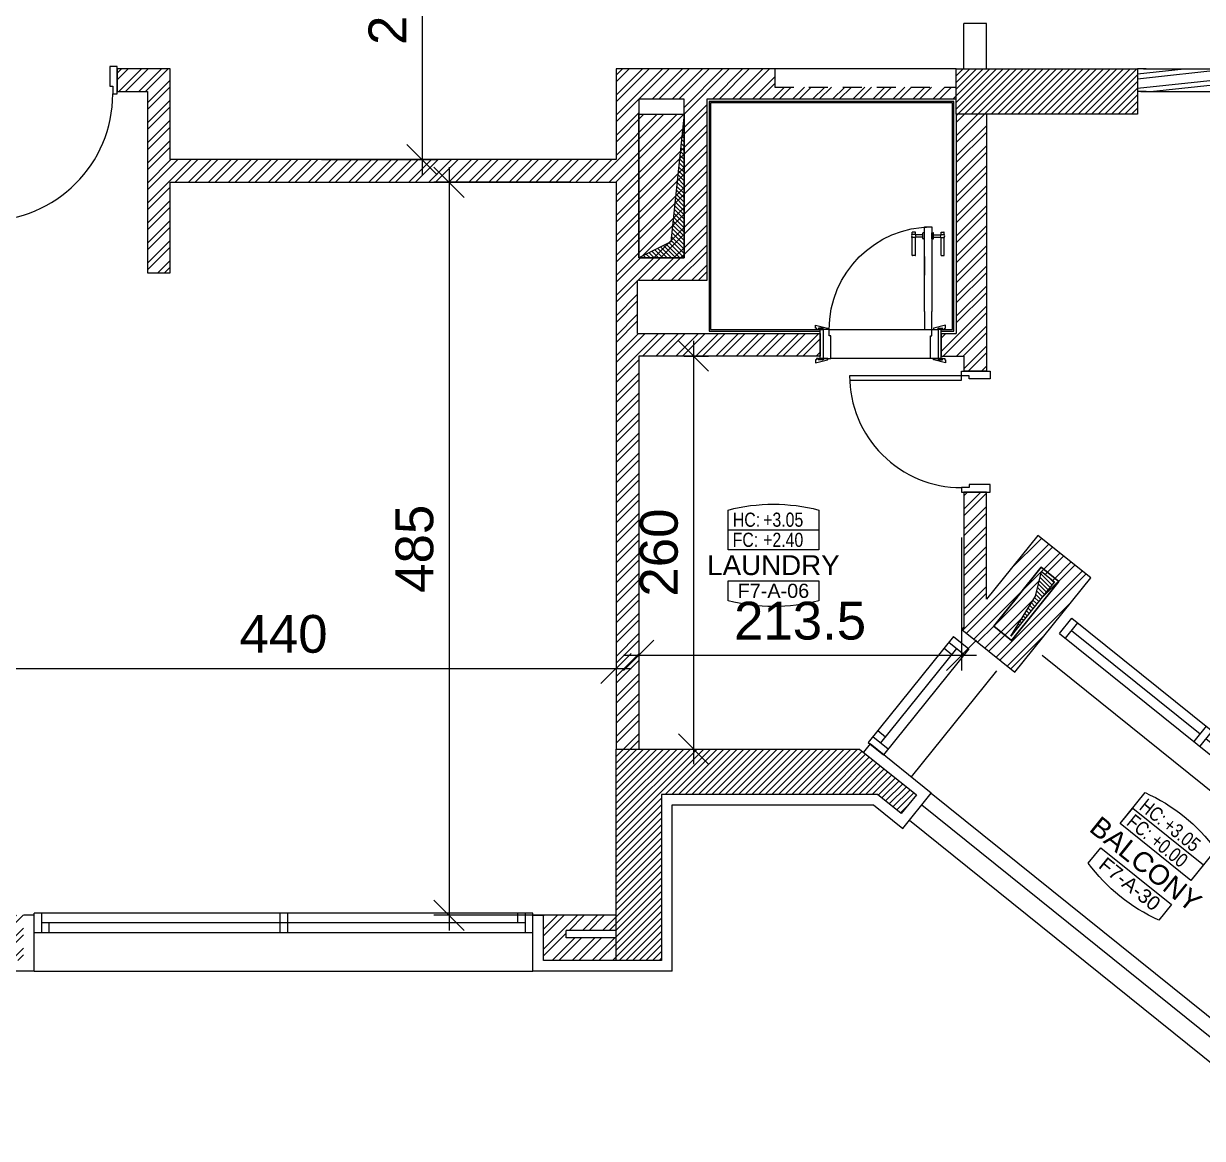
# Model space of a CAD drawing. Header units: metres. Extents: x 0 to 44.4, y -5.9 to 58.5.
# Drawn here: x 8.01 to 15.81, y 40.82 to 48.2 of the extents above; entities that cross this region are included whole.
import ezdxf
from ezdxf.enums import TextEntityAlignment as Align

# ---------------------------------------------------------------- set-up
doc = ezdxf.new("R2010")
doc.units = ezdxf.units.M
doc.header["$MEASUREMENT"] = 0
doc.header["$PDMODE"] = 3
doc.header["$PDSIZE"] = 0.3
doc.linetypes.add('HIDDEN2', pattern=[0.1875, 0.125, -0.0625])
doc.layers.get('0').update_dxf_attribs({"linetype": 'CONTINUOUS'})
doc.layers.get('DEFPOINTS').update_dxf_attribs({"linetype": 'CONTINUOUS'})
for name, color, linetype in [('A-ALU', 9, 'CONTINUOUS'), ('A-ANNO-IDTAG', 7, 'CONTINUOUS'), ('A-BALUST', 1, 'CONTINUOUS'), ('a-dim', 3, 'CONTINUOUS'), ('A-DOORS', 1, 'CONTINUOUS'), ('A-HATCH-CONC', 8, 'CONTINUOUS'), ('A-HATCH-WALL', 8, 'CONTINUOUS'), ('A-PORTE', 1, 'CONTINUOUS'), ('A-PROJECTION', 8, 'CONTINUOUS'), ('A-RADIATEUR HIDDEN', 4, 'HIDDEN2'), ('A-REVETEMENT', 1, 'CONTINUOUS'), ('A-SECT-TILE', 12, 'CONTINUOUS'), ('a-shaft', 251, 'CONTINUOUS'), ('A-WALL', 4, 'CONTINUOUS'), ('S-7TH$0$A-SHAFT 7-8', 8, 'CONTINUOUS'), ('S-7TH$0$A-SHAFT 9-10TH', 9, 'CONTINUOUS'), ('S-7TH$0$A-STR 7-8TH', 2, 'CONTINUOUS')]:
    doc.layers.add(name, color=color, linetype=linetype)
doc.styles.add('A100-STEXT', font='ARIAL.TTF', dxfattribs={"height": 0.25})
doc.styles.add('BLOCK', font='ARIAL.TTF', dxfattribs={"width": 0.8, "height": 0.25})
doc.dimstyles.new('dim-law', dxfattribs={"dimtxt": 0.25, "dimasz": 0.2, "dimexe": 0.1, "dimexo": 0.3, "dimgap": 0.1, "dimtad": 1, "dimlfac": 100, "dimdsep": 46, "dimtxsty": 'A100-STEXT', "dimblk1": 'OBLIQUE', "dimblk2": 'OBLIQUE', "dimsah": 1, "dimcen": -0.05, "dimdle": 0.1, "dimclrd": 15, "dimclre": 15, "dimclrt": 256, "dimadec": 0, "dimazin": 0, "dimtfac": 0.28, "dimtix": 1, "dimtmove": 2, "dimatfit": 3, "dimldrblk": 'OBLIQUE', "dimfxl": 0, "dimtolj": 1, "dimarcsym": 0})
pattern_1 = [(315, (-338376.546732, -23743.371716), (0.0141421356237, 0.0141421356237), [])]

# ---------------------------------------------------------------- blocks, each defined once
blk = doc.blocks.new('IDTAG')
at = {"color": 7}
blk.add_line((-0.008, -0.0055), (0.008, -0.0055), dxfattribs=at)
for points in [[(-0.008, 0), (-0.008, 0.007, -0.128676), (0.008, 0.007), (0.008, 0)], [(0.008, -0.0055), (0.008, -0.009, -0.128676), (-0.008, -0.009), (-0.008, -0.0055)]]:
    blk.add_lwpolyline(points, format="xyb", dxfattribs=at)
blk.add_lwpolyline([(-0.008, 0.0035), (0.008, 0.0035), (0.008, 0), (-0.008, 0)], close=True, dxfattribs=at)
at = {"color": 7, "style": 'BLOCK', "width": 0.8}
for s, p in [('HC:', (-0.00716, 0.00404)), ('FC:', (-0.00719, 0.0005))]:
    blk.add_text(s, height=0.0025, dxfattribs=at).set_placement(p)
for p in [(-0.00181, 0.00405), (-0.00181, 0.00049)]:
    blk.add_attdef('+0.000', p, '', height=0.0025, dxfattribs=at)
at = {"color": 7, "style": 'BLOCK'}
for tag, height, p in [('NAME', 0.0035, (0, -0.00275)), ('ROOM', 0.0025, (0, -0.00725))]:
    blk.add_attdef(tag, text='', height=height, dxfattribs=at).set_placement(p, align=Align.MIDDLE)
blk = doc.blocks.new('A$C3405169C')
at = {"layer": 'A-ALU'}
for p, q in [((14.8628, 44.1644), (14.9443, 44.2657)), ((14.9018, 44.1331), (14.9833, 44.2344)), ((15.8327, 43.5513), (15.7512, 43.45)), ((15.8716, 43.52), (15.7902, 43.4187)), ((16.6785, 42.7042), (16.76, 42.8055)), ((16.7175, 42.6729), (16.799, 42.7742)), ((17.4422, 42.0901), (17.5237, 42.1914)), ((17.4812, 42.0587), (17.5626, 42.1601))]:
    blk.add_line(p, q, dxfattribs=at)
for points in [[(14.9443, 44.2657), (17.5626, 42.1601)], [(14.8628, 44.1644), (17.4812, 42.0587)], [(14.9425, 44.1837), (15.7919, 43.5006)], [(15.8309, 43.4693), (16.7193, 42.7549)], [(16.7582, 42.7236), (17.4829, 42.1407)]]:
    blk.add_lwpolyline(points, dxfattribs=at)
blk = doc.blocks.new('A$C087916A9')
at = {"layer": 'A-ALU'}
for p, q in [((14.1608, 44.1451), (13.5968, 43.4438)), ((14.1608, 44.1451), (14.2621, 44.0637)), ((14.0981, 44.0672), (14.1488, 44.0265)), ((14.1294, 44.1062), (14.2307, 44.0247)), ((14.1801, 44.0654), (13.6787, 43.442)), ((14.2621, 44.0637), (13.6981, 43.3623)), ((13.6594, 43.5217), (13.7101, 43.481)), ((13.5968, 43.4438), (13.6981, 43.3623)), ((13.6281, 43.4828), (13.7294, 43.4013)), ((11.3784, 42.315), (8.0784, 42.315)), ((8.0784, 42.185), (8.0784, 42.315)), ((8.1284, 42.185), (8.1284, 42.315)), ((9.7034, 42.315), (9.7034, 42.185)), ((9.7534, 42.315), (9.7534, 42.185)), ((11.2784, 42.25), (11.2784, 42.315)), ((11.3284, 42.185), (11.3284, 42.315)), ((11.3784, 42.185), (11.3784, 42.315)), ((11.3284, 42.25), (8.1284, 42.25)), ((8.1784, 42.185), (8.1784, 42.25)), ((11.3784, 42.185), (8.0784, 42.185))]:
    blk.add_line(p, q, dxfattribs=at)
blk.add_blockref('A$C3405169C', (0, 0), dxfattribs=at)
blk = doc.blocks.new('P90E18D')
at = {"layer": 'A-PORTE'}
for p, q in [((0, 0), (0.05, 0)), ((0, -0.18), (0, 0)), ((0.05, 0), (0.05, -0.13)), ((0.9, 0), (0.85, 0)), ((0.85, 0), (0.85, -0.13)), ((0.9, -0.18), (0.9, 0)), ((0.05, -0.13), (0.03, -0.13)), ((0.03, -0.13), (0.03, -0.18)), ((0.85, -0.13), (0.87, -0.13)), ((0.87, -0.13), (0.87, -0.18)), ((0.03, -0.18), (0, -0.18)), ((0.06, -0.18), (0.02, -0.18)), ((0.03, -0.18), (0.03, -1.02)), ((0.06, -1.02), (0.06, -0.18)), ((0.87, -0.18), (0.9, -0.18))]:
    blk.add_line(p, q, dxfattribs=at)
blk.add_arc((0.03, -0.18), 0.84, 270, 360, dxfattribs=at)
blk = doc.blocks.new('P80E19D')
at = {"layer": 'A-PORTE'}
for p, q in [((0, -0.19), (0, 0)), ((0, 0), (0.05, 0)), ((0.05, 0), (0.05, -0.14)), ((0.75, 0), (0.75, -0.14)), ((0.8, 0), (0.75, 0)), ((0.8, -0.19), (0.8, 0)), ((0.05, -0.14), (0.03, -0.14)), ((0.03, -0.14), (0.03, -0.19)), ((0.75, -0.14), (0.77, -0.14)), ((0.77, -0.14), (0.77, -0.19)), ((0.03, -0.19), (0, -0.19)), ((0.06, -0.19), (0.02, -0.19)), ((0.03, -0.19), (0.03, -0.93)), ((0.06, -0.93), (0.06, -0.19)), ((0.77, -0.19), (0.8, -0.19))]:
    blk.add_line(p, q, dxfattribs=at)
blk.add_arc((0.03, -0.19), 0.74, 270, 0, dxfattribs=at)
blk = doc.blocks.new('A$C45807027')
at = {"layer": 'A-DOORS'}
for p, q in [((0, 0.009), (-0.009, -0.019)), ((-0.009, 0.009), (0, -0.019)), ((0.19, 0.009), (0.199, -0.019)), ((0.199, 0.009), (0.19, -0.019)), ((0.68, 0.0005), (0.68, 0.0195)), ((0.6805, 0.02), (0.8, 0.02)), ((0.8, -0.003), (0.8, 0.023)), ((0.8, 0.023), (0.805, 0.023)), ((0.815, 0.023), (0.82, 0.023)), ((0.82, -0.003), (0.82, 0.023)), ((0.82, 0.02), (0.8345, 0.02)), ((0.835, 0.0005), (0.835, 0.0195)), ((0.19, -0.11), (0.19, -0.06)), ((0.19, -0.06), (0.31, -0.06)), ((0.75, -0.06), (0.31, -0.06)), ((0.673, -0.06), (0.55, -0.06)), ((0.6805, 0), (0.8, 0)), ((0.87, -0.06), (0.75, -0.06)), ((0.79, -0.06), (0.79, -0.052)), ((0.79, -0.06), (0.83, -0.06)), ((0.792, -0.05), (0.828, -0.05)), ((0.8, -0.003), (0.8025, -0.003)), ((0.8025, -0.05), (0.8025, -0.003)), ((0.8175, -0.05), (0.8175, -0.003)), ((0.8175, -0.003), (0.82, -0.003)), ((0.82, 0), (0.8345, 0)), ((0.83, -0.06), (0.83, -0.052)), ((0.87, -0.11), (0.87, -0.06)), ((0.31, -0.11), (0.19, -0.11)), ((0.31, -0.11), (0.75, -0.11)), ((0.673, -0.11), (0.55, -0.11)), ((0.75, -0.11), (0.87, -0.11)), ((0.79, -0.11), (0.79, -0.118)), ((0.79, -0.11), (0.83, -0.11)), ((0.792, -0.12), (0.828, -0.12)), ((0.8025, -0.12), (0.8025, -0.167)), ((0.8175, -0.12), (0.8175, -0.167)), ((0.83, -0.11), (0.83, -0.118)), ((0.68, -0.1705), (0.68, -0.1895)), ((0.6805, -0.17), (0.8, -0.17)), ((0.6805, -0.19), (0.8, -0.19)), ((0.8, -0.167), (0.8, -0.193)), ((0.8, -0.167), (0.8025, -0.167)), ((0.8, -0.193), (0.805, -0.193)), ((0.815, -0.193), (0.82, -0.193)), ((0.8175, -0.167), (0.82, -0.167)), ((0.82, -0.167), (0.82, -0.193)), ((0.82, -0.17), (0.8345, -0.17)), ((0.82, -0.19), (0.8345, -0.19)), ((0.835, -0.1705), (0.835, -0.1895)), ((0, -0.809), (-0.009, -0.781)), ((-0.009, -0.809), (0, -0.781)), ((0.19, -0.809), (0.199, -0.781)), ((0.199, -0.809), (0.19, -0.781))]:
    blk.add_line(p, q, dxfattribs=at)
at = {"layer": 'A-DOORS', "color": 8}
for p, q in [((0, -0.07), (0, -0.73)), ((0.19, -0.74), (0.19, -0.06))]:
    blk.add_line(p, q, dxfattribs=at)
at = {"layer": 'A-DOORS'}
for points in [[(0, 0.01), (0, 0.025), (-0.01, 0.025), (-0.01, 0.03), (-0.03, 0.03), (-0.0104, -0.0482, 0.381769), (-0.0084, -0.05), (0, -0.05), (0, -0.02), (-0.01, -0.02), (-0.01, 0.01), (0, 0.01)], [(0.19, 0.01), (0.19, 0.025), (0.2, 0.025), (0.2, 0.03), (0.22, 0.03), (0.2004, -0.0482, -0.381769), (0.1984, -0.05), (0.19, -0.05), (0.19, -0.02), (0.2, -0.02), (0.2, 0.01), (0.19, 0.01)], [(0, -0.81), (0, -0.825), (-0.01, -0.825), (-0.01, -0.83), (-0.03, -0.83), (-0.0104, -0.7518, -0.381769), (-0.0084, -0.75), (0, -0.75), (0, -0.78), (-0.01, -0.78), (-0.01, -0.81), (0, -0.81)], [(0.19, -0.81), (0.19, -0.825), (0.2, -0.825), (0.2, -0.83), (0.22, -0.83), (0.2004, -0.7518, 0.381769), (0.1984, -0.75), (0.19, -0.75), (0.19, -0.78), (0.2, -0.78), (0.2, -0.81), (0.19, -0.81)]]:
    blk.add_lwpolyline(points, format="xyb", dxfattribs=at)
for points in [[(0, 0.009), (0, -0.019), (-0.009, -0.019), (-0.009, 0.009)], [(0.19, 0.009), (0.19, -0.019), (0.199, -0.019), (0.199, 0.009)], [(0, -0.809), (0, -0.781), (-0.009, -0.781), (-0.009, -0.809)], [(0.19, -0.809), (0.19, -0.781), (0.199, -0.781), (0.199, -0.809)]]:
    blk.add_lwpolyline(points, close=True, dxfattribs=at)
for points in [[(0, 0), (0.19, 0), (0.19, -0.02), (0, -0.02), (0, 0)], [(0.19, -0.02), (0, -0.02), (0, -0.07), (0.15, -0.07)], [(0.15, -0.07), (0.15, -0.06), (0.19, -0.06), (0.19, -0.02)], [(0.19, -0.78), (0, -0.78), (0, -0.73), (0.15, -0.73)], [(0.15, -0.73), (0.15, -0.74), (0.19, -0.74), (0.19, -0.78)], [(0, -0.8), (0.19, -0.8), (0.19, -0.78), (0, -0.78), (0, -0.8)]]:
    blk.add_lwpolyline(points, dxfattribs=at)
blk.add_arc((0.1897, -0.0597), 0.6803, 270.02544, 359.97456, dxfattribs=at)
at = {"layer": 'A-DOORS', "extrusion": (0, 0, -1)}
for centre, major_axis, start_param, end_param in [((0.6805, 0.0195), (-0.000354, 0.000354), 5.497787, 7.068583), ((0.6805, 0.0005), (0.000354, 0.000354), 2.356194, 3.926991), ((0.81, 0.0306), (-0.00642, 0.00642), 3.344077, 4.509904), ((0.8345, 0.0195), (0.000354, 0.000354), -0.785398, 0.785398), ((0.8345, 0.0005), (-0.000354, 0.000354), 2.356194, 3.926991), ((0.792, -0.052), (-0.00141, 0.00141), 5.497787, 7.068583), ((0.81, -0.021), (-0.0138, 0.0138), 0.390607, 1.180189), ((0.828, -0.052), (0.00141, 0.00141), -0.785398, 0.785398), ((0.792, -0.118), (-0.00141, 0.00141), 3.926991, 5.497787), ((0.828, -0.118), (-0.00141, 0.00141), 2.356194, 3.926991), ((0.6805, -0.1705), (-0.000354, 0.000354), 5.497787, 7.068583), ((0.6805, -0.1895), (0.000354, 0.000354), 2.356194, 3.926991), ((0.81, -0.149), (-0.0138, 0.0138), 3.5322, 4.321782), ((0.81, -0.2006), (-0.00642, 0.00642), 0.202485, 1.368312), ((0.8345, -0.1705), (0.000354, 0.000354), -0.785398, 0.785398), ((0.8345, -0.1895), (0.000354, 0.000354), 0.785398, 2.356194)]:
    blk.add_ellipse(centre, major_axis=major_axis, ratio=1, start_param=start_param, end_param=end_param, dxfattribs=at)
blk = doc.blocks.new('_OBLIQUE')
at = {"color": 0, "linetype": 'ByBlock'}
blk.add_line((-0.5, -0.5), (0.5, 0.5), dxfattribs=at)
blk = doc.blocks.new('*D1039')
at = {"layer": 'a-dim', "color": 15, "lineweight": -2}
for p, q in [((14.1838, 54.9765), (14.6866, 55.6018)), ((23.0557, 48.7431), (14.546, 55.5866)), ((22.5375, 48.2584), (23.0404, 48.8837))]:
    blk.add_line(p, q, dxfattribs=at)
at = {"layer": 'DEFPOINTS', "color": 0}
for p in [(14.624, 55.5239), (13.9958, 54.7428), (22.3495, 48.0247)]:
    blk.add_point(p, dxfattribs=at)
at = {"layer": 'a-dim', "color": 15, "lineweight": -2, "xscale": 0.2, "yscale": 0.2, "zscale": 0.2}
for p, rotation in [((14.624, 55.5239), 141.193709368005), ((22.9777, 48.8058), 321.1937093680051)]:
    blk.add_blockref('_OBLIQUE', p, dxfattribs=dict(at, rotation=rotation))
at = {"layer": 'a-dim', "insert": (18.9435, 52.3422), "char_height": 0.25, "attachment_point": 5, "rotation": 321.19371, "style": 'A100-STEXT'}
blk.add_mtext('\\A1;1072', dxfattribs=at)
blk = doc.blocks.new('*D1054')
at = {"layer": 'a-dim', "color": 15, "lineweight": -2}
for p, q in [((7.5284, 44.24), (7.5284, 43.8327)), ((11.9284, 44.24), (11.9284, 43.8327)), ((7.4284, 43.9327), (12.0284, 43.9327))]:
    blk.add_line(p, q, dxfattribs=at)
at = {"layer": 'DEFPOINTS', "color": 0}
for p in [(7.5284, 44.54), (11.9284, 44.54), (11.9284, 43.9327)]:
    blk.add_point(p, dxfattribs=at)
at = {"layer": 'a-dim', "color": 15, "lineweight": -2, "xscale": 0.2, "yscale": 0.2, "zscale": 0.2, "rotation": 180}
blk.add_blockref('_OBLIQUE', (7.5284, 43.9327), dxfattribs=at)
at = {"layer": 'a-dim', "color": 15, "lineweight": -2, "xscale": 0.2, "yscale": 0.2, "zscale": 0.2}
blk.add_blockref('_OBLIQUE', (11.9284, 43.9327), dxfattribs=at)
at = {"layer": 'a-dim', "insert": (9.7284, 44.1603), "char_height": 0.25, "attachment_point": 5, "style": 'A100-STEXT'}
blk.add_mtext('\\A1;440', dxfattribs=at)
blk = doc.blocks.new('*D1055')
at = {"layer": 'a-dim', "color": 15, "lineweight": -2}
for p, q in [((10.8233, 47.25), (10.8233, 42.2)), ((11.6284, 47.15), (10.7233, 47.15)), ((11.6284, 42.3), (10.7233, 42.3))]:
    blk.add_line(p, q, dxfattribs=at)
at = {"layer": 'DEFPOINTS', "color": 0}
for p in [(11.9284, 47.15), (10.8233, 42.3), (11.9284, 42.3)]:
    blk.add_point(p, dxfattribs=at)
at = {"layer": 'a-dim', "color": 15, "lineweight": -2, "xscale": 0.2, "yscale": 0.2, "zscale": 0.2}
for p, rotation in [((10.8233, 47.15), 90), ((10.8233, 42.3), 270)]:
    blk.add_blockref('_OBLIQUE', p, dxfattribs=dict(at, rotation=rotation))
at = {"layer": 'a-dim', "insert": (10.5957, 44.725), "char_height": 0.25, "attachment_point": 5, "rotation": 90, "style": 'A100-STEXT'}
blk.add_mtext('\\A1;485', dxfattribs=at)
blk = doc.blocks.new('*D1058')
at = {"layer": 'a-dim', "color": 15, "lineweight": -2}
for p, q in [((12.4408, 46.1), (12.4408, 43.3)), ((12.3784, 46), (12.5408, 46)), ((12.3784, 43.4), (12.5408, 43.4))]:
    blk.add_line(p, q, dxfattribs=at)
at = {"layer": 'DEFPOINTS', "color": 0}
for p in [(12.0784, 46), (12.0784, 43.4), (12.4408, 43.4)]:
    blk.add_point(p, dxfattribs=at)
at = {"layer": 'a-dim', "color": 15, "lineweight": -2, "xscale": 0.2, "yscale": 0.2, "zscale": 0.2}
for p, rotation in [((12.4408, 46), 90), ((12.4408, 43.4), 270)]:
    blk.add_blockref('_OBLIQUE', p, dxfattribs=dict(at, rotation=rotation))
at = {"layer": 'a-dim', "insert": (12.2132, 44.7), "char_height": 0.25, "attachment_point": 5, "rotation": 90, "style": 'A100-STEXT'}
blk.add_mtext('\\A1;260', dxfattribs=at)
blk = doc.blocks.new('*D1059')
at = {"layer": 'a-dim', "color": 15, "lineweight": -2}
for p, q in [((12.0784, 44.8), (12.0784, 43.9199)), ((14.2134, 44.8), (14.2134, 43.9199)), ((14.3134, 44.0199), (11.9784, 44.0199))]:
    blk.add_line(p, q, dxfattribs=at)
at = {"layer": 'DEFPOINTS', "color": 0}
for p in [(12.0784, 45.1), (14.2134, 45.1), (12.0784, 44.0199)]:
    blk.add_point(p, dxfattribs=at)
at = {"layer": 'a-dim', "color": 15, "lineweight": -2, "xscale": 0.2, "yscale": 0.2, "zscale": 0.2}
for p, rotation in [((12.0784, 44.0199), 179.9999999967239), ((14.2134, 44.0199), 359.9999999967239)]:
    blk.add_blockref('_OBLIQUE', p, dxfattribs=dict(at, rotation=rotation))
at = {"layer": 'a-dim', "insert": (13.1459, 44.2477), "char_height": 0.25, "attachment_point": 5, "rotation": 360, "style": 'A100-STEXT'}
blk.add_mtext('\\A1;213.5', dxfattribs=at)
blk = doc.blocks.new('*D1062')
at = {"layer": 'a-dim', "color": 15, "lineweight": -2}
for p, q in [((10.6451, 49.5), (10.6451, 47.2)), ((9.9784, 49.4), (10.7451, 49.4)), ((9.9784, 47.3), (10.7451, 47.3))]:
    blk.add_line(p, q, dxfattribs=at)
at = {"layer": 'DEFPOINTS', "color": 0}
for p in [(9.6784, 49.4), (9.6784, 47.3), (10.6451, 47.3)]:
    blk.add_point(p, dxfattribs=at)
at = {"layer": 'a-dim', "color": 15, "lineweight": -2, "xscale": 0.2, "yscale": 0.2, "zscale": 0.2}
for p, rotation in [((10.6451, 49.4), 90), ((10.6451, 47.3), 270)]:
    blk.add_blockref('_OBLIQUE', p, dxfattribs=dict(at, rotation=rotation))
at = {"layer": 'a-dim', "insert": (10.4175, 48.35), "char_height": 0.25, "attachment_point": 5, "rotation": 90, "style": 'A100-STEXT'}
blk.add_mtext('\\A1;210', dxfattribs=at)

msp = doc.modelspace()

# ---------------------------------------------------------------- hatches: boundary and pattern name
at = {"layer": 'A-HATCH-CONC', "ltscale": 4}
h = msp.add_hatch(dxfattribs=at)
h.set_pattern_fill('ANSI31', color=256, scale=0.25, style=0)
h.paths.add_polyline_path([(15.37837, 47.9), (14.17837, 47.9), (14.17837, 47.6), (15.37837, 47.6)])
h = msp.add_hatch(dxfattribs=at)
h.set_pattern_fill('ANSI31', color=256, scale=0.25, style=0)
h.paths.add_polyline_path([(13.53951, 43.4), (11.92837, 43.4), (11.92837, 42), (12.22837, 42), (12.22837, 43.1), (13.65724, 43.1), (13.81497, 42.97315), (13.91524, 43.09783)])
at = {"layer": 'A-HATCH-WALL'}
h = msp.add_hatch(dxfattribs=at)
h.set_pattern_fill('ANSI32', color=256, scale=0.25, style=0)
h.paths.add_polyline_path([(12.07837, 46), (13.27837, 46), (13.27837, 46.15), (12.07025, 46.15), (12.07025, 46.5), (12.52837, 46.5), (12.52837, 47.7), (14.17837, 47.7), (14.17837, 47.78), (12.97837, 47.78), (12.97837, 47.9), (11.92837, 47.9), (11.92837, 47.3), (8.97837, 47.3), (8.97837, 47.9), (8.62837, 47.9), (8.62837, 47.75), (8.82837, 47.75), (8.82837, 46.55), (8.97837, 46.55), (8.97837, 47.15), (11.92837, 47.15), (11.92837, 43.4), (12.07837, 43.4)])
h.paths.add_polyline_path([(12.07837, 47.7), (12.37837, 47.7), (12.37837, 46.65), (12.07837, 46.65)], flags=17)
h.paths.add_polyline_path([(12.07837, 46.65), (12.07837, 47.6), (12.37837, 47.6), (12.37837, 46.65)], flags=16)
h.paths.add_polyline_path([(14.37837, 47.6), (14.17837, 47.6), (14.17837, 46.15), (14.07837, 46.15), (14.07837, 46), (14.22837, 46), (14.22837, 45.9), (14.37837, 45.9)])
h.paths.add_polyline_path([(14.37837, 45.1), (14.22837, 45.1), (14.22837, 44.20525), (14.21633, 44.19028), (14.567, 43.90827), (15.06835, 44.53169), (14.71768, 44.8137), (14.37837, 44.39177)])
h.paths.add_polyline_path([(14.74057, 44.6028), (14.85746, 44.5088), (14.54411, 44.11917), (14.42722, 44.21317)], flags=16)
h.paths.add_polyline_path([(14.74057, 44.6028), (14.85746, 44.5088), (14.54411, 44.11917), (14.42722, 44.21317), (14.5839, 44.40799)], flags=16)
h.paths.add_polyline_path([(14.74362, 44.57468), (14.82934, 44.50575), (14.54106, 44.14729), (14.70275, 44.41156)], flags=0)
h.paths.add_polyline_path([(3.82837, 47.9), (3.72837, 47.9), (3.72837, 49.4), (3.82837, 49.4), (3.82837, 49.55), (3.57837, 49.55), (3.57837, 47.9), (0.47837, 47.9), (0.47837, 47.75), (3.57837, 47.75), (3.57837, 47.15), (3.72837, 47.15), (3.72837, 47.75), (3.82837, 47.75)])
h.paths.add_polyline_path([(5.02837, 43.85), (4.87837, 43.85), (4.87837, 43.8), (4.87837, 43.6), (4.22837, 43.6), (4.22837, 43.8), (4.07837, 43.8), (4.07837, 43.5), (5.02837, 43.5)])
h.paths.add_polyline_path([(1.02837, 43.8), (0.47837, 43.8), (0.47837, 43.7), (0.87837, 43.7), (0.87837, 43.65), (0.47837, 43.65), (0.47837, 43.5), (1.02837, 43.5)])
h.paths.add_polyline_path([(5.02837, 42.76), (4.72837, 42.76), (4.72837, 42.16), (4.07837, 42.16), (4.07837, 42), (5.02837, 42)])
h.paths.add_polyline_path([(4.87837, 42.61), (4.92837, 42.61), (4.92837, 42.16), (4.87837, 42.16)], flags=16)
h.paths.add_polyline_path([(7.22837, 42.15), (5.76837, 42.15), (5.76837, 42.2), (7.22837, 42.2), (7.22837, 42.3), (5.61837, 42.3), (5.61837, 42), (7.22837, 42)])
h.paths.add_polyline_path([(8.00837, 42.3), (7.52837, 42.3), (7.52837, 42.2), (7.85837, 42.2), (7.85837, 42.15), (7.52837, 42.15), (7.52837, 42), (8.00837, 42)])
h.paths.add_polyline_path([(11.92837, 42.15), (11.59837, 42.15), (11.59837, 42.2), (11.92837, 42.2), (11.92837, 42.3), (11.44837, 42.3), (11.44837, 42), (11.92837, 42)])
h.paths.add_polyline_path([(8.77837, 49.55), (8.02837, 49.55), (8.02837, 51.75), (8.62837, 51.75), (8.62837, 51.9), (5.02837, 51.9), (5.02837, 55.23), (4.72837, 55.23), (4.72837, 53.1), (4.12837, 53.1), (4.12837, 52.8), (4.82837, 52.8), (4.96837, 52.8), (4.96837, 51.61), (4.82837, 51.61), (4.82837, 51.2), (5.02837, 51.2), (5.02837, 51.75), (7.87837, 51.75), (7.87837, 49.6), (5.47837, 49.6), (5.47837, 50.25), (5.02837, 50.25), (5.02837, 50.35), (4.82837, 50.35), (4.82837, 49.55), (4.72837, 49.55), (4.72837, 49.4), (8.77837, 49.4)])
h.paths.add_polyline_path([(5.32837, 49.55), (5.02837, 49.55), (5.02837, 50.1), (5.32837, 50.1)], flags=17)
h.paths.add_polyline_path([(5.30837, 49.57), (5.20822, 49.95566), (5.04837, 50.08), (5.30837, 50.08)], flags=16)
h.paths.add_polyline_path([(4.92837, 52.9), (4.27837, 52.9), (4.27837, 52.95), (4.87837, 52.95), (4.87837, 55.13), (4.92837, 55.13)], flags=16)
h.paths.add_polyline_path([(0.97837, 57.25557), (0.47837, 57.24069), (0.47837, 57.09062), (0.87837, 57.10253), (0.87837, 56.55), (0.47837, 56.55), (0.47837, 56.4), (0.97837, 56.4)])
h.paths.add_polyline_path([(5.02837, 56.93), (4.72837, 56.93), (4.72837, 56.47), (5.02837, 56.47)])
h.paths.add_polyline_path([(4.87837, 56.78), (4.92837, 56.78), (4.92837, 56.57), (4.87837, 56.57)], flags=16)
h.paths.add_polyline_path([(0.97837, 53.1), (0.47837, 53.1), (0.47837, 52.95), (0.82837, 52.95), (0.82837, 52.9), (0.47837, 52.9), (0.47837, 52.8), (0.97837, 52.8)])
h.paths.add_polyline_path([(10.12837, 56.4), (9.82837, 56.4), (9.82837, 56.3), (9.96837, 56.3), (9.96837, 54.63), (9.82837, 54.63), (9.82837, 52.8), (10.3689, 52.8), (10.3689, 53.1), (10.12837, 53.1)])
h.paths.add_polyline_path([(9.92837, 54.48), (9.97837, 54.48), (9.97837, 52.95), (10.2189, 52.95), (10.2189, 52.9), (9.92837, 52.9)], flags=16)
h = msp.add_hatch(dxfattribs=at)
h.set_pattern_fill('ANSI32', color=256, scale=0.25, style=0)
h.set_pattern_definition([(6.1937, (20.52965, 44.18195), (-0.0101147, 0.09320276), []), (6.1937, (20.56409, 44.15425), (-0.0101147, 0.09320276), [])])
h.paths.add_polyline_path([(19.23364, 45.80167), (16.62443, 47.9), (15.41728, 47.9), (15.37837, 47.9), (15.37837, 47.75), (15.43621, 47.75), (16.5716, 47.75), (16.95769, 47.43951), (19.13964, 45.68478)])
h.paths.add_polyline_path([(16.91601, 49.46207), (13.75997, 52.00016), (13.67223, 51.89107), (12.55787, 52.78723), (12.64561, 52.89633), (12.5521, 52.97153), (12.65237, 53.09621), (12.41859, 53.28422), (12.27044, 53.1), (11.9089, 53.1), (11.9089, 51.205), (12.0589, 51.205), (12.0589, 52.03389), (13.3989, 52.03389), (15.78753, 50.11294), (15.78753, 49.6), (14.20753, 49.6), (14.20753, 50.275), (14.08753, 50.275), (14.08753, 49.6), (12.0589, 49.6), (12.0589, 50.405), (11.9089, 50.405), (11.9089, 49.55), (9.97837, 49.55), (9.97837, 51.75), (10.57837, 51.75), (10.57837, 51.9), (9.82837, 51.9), (9.82837, 49.55), (9.67837, 49.55), (9.67837, 49.4), (14.22837, 49.4), (14.22837, 49.1), (14.37837, 49.1), (14.37837, 49.4), (16.67405, 49.4), (16.79068, 49.30624)])
h.paths.add_polyline_path([(16.48753, 49.55), (15.93753, 49.55), (15.93753, 49.99231)], flags=16)
h.paths.add_polyline_path([(13.21237, 52.18389), (12.0589, 52.18389), (12.0589, 52.9), (12.30208, 52.9), (12.44147, 53.07333), (12.48044, 53.04199), (12.34883, 52.87835)], flags=16)
at = {"layer": 'a-shaft'}
h = msp.add_hatch(dxfattribs=at)
h.set_pattern_fill('_USER', color=256, scale=0.02, angle=135, style=0, pattern_type=0)
h.set_pattern_definition([(135, (1e-14, 5e-14), (-0.014142136, -0.014142136), [])])
h.paths.add_polyline_path([(12.28991, 46.75515), (12.07837, 46.65), (12.37837, 46.65), (12.37837, 47.6)])
h = msp.add_hatch(dxfattribs=at)
h.set_pattern_fill('_USER,_O', color=256, scale=0.02, angle=315, pattern_type=0)
h.set_pattern_definition(pattern_1)
h.paths.add_polyline_path([(14.70275, 44.41156), (14.54106, 44.14729), (14.82934, 44.50575), (14.74362, 44.57468)])
h = msp.add_hatch(dxfattribs=at)
h.set_pattern_fill('_USER,_O', color=256, scale=0.02, angle=315, pattern_type=0)
h.set_pattern_definition(pattern_1)
h.paths.add_polyline_path([(14.70275, 44.41156), (14.54106, 44.14729), (14.82934, 44.50575), (14.74362, 44.57468)])

# ---------------------------------------------------------------- linework, layer by layer
at = {"layer": 'A-ALU'}
msp.add_line((14.44521, 43.91639), (13.88119, 43.21505), dxfattribs=at)
msp.add_lwpolyline([(14.74689, 44.02026), (17.36523, 41.91458)], dxfattribs=at)
at = {"layer": 'A-BALUST'}
for points in [[(14.01366, 43.10851), (16.63201, 41.00284)], [(13.95099, 43.03059), (16.56934, 40.92491)]]:
    msp.add_lwpolyline(points, dxfattribs=at)
at = {"layer": 'A-PROJECTION'}
msp.add_line((8.07837, 41.93), (11.37837, 41.93), dxfattribs=at)
msp.add_line((8.07837, 41.93), (11.37837, 41.93), dxfattribs=at)
msp.add_lwpolyline([(13.86952, 42.92928), (16.48787, 40.8236)], dxfattribs=at)
at = {"layer": 'A-RADIATEUR HIDDEN'}
msp.add_lwpolyline([(12.97837, 47.9), (12.97837, 47.78), (14.17837, 47.78), (14.17837, 47.9)], dxfattribs=at)
at = {"layer": 'A-REVETEMENT'}
for p, q in [((13.60844, 43.43439), (13.56457, 43.37984)), ((14.01366, 43.10851), (13.60844, 43.43439)), ((13.82565, 42.87473), (14.01366, 43.10851)), ((12.29837, 43.03), (13.63258, 43.03)), ((12.29837, 41.93), (12.29837, 43.03)), ((13.63258, 43.03), (13.82565, 42.87473)), ((8.07837, 42.3), (8.00837, 42.3)), ((8.07837, 41.93), (8.07837, 42.3)), ((11.37837, 41.93), (11.37837, 42.3)), ((11.37837, 42.3), (11.44837, 42.3)), ((8.07837, 41.93), (5.54837, 41.93)), ((12.29837, 41.93), (11.37837, 41.93))]:
    msp.add_line(p, q, dxfattribs=at)
at = {"layer": 'A-SECT-TILE'}
for points in [[(14.07837, 46.165), (14.16337, 46.165), (14.16337, 47.685), (12.54337, 47.685), (12.54337, 46.165), (13.27837, 46.165)], [(14.07837, 46.175), (14.15337, 46.175), (14.15337, 47.675), (12.55337, 47.675), (12.55337, 46.175), (13.27837, 46.175)]]:
    msp.add_lwpolyline(points, dxfattribs=at)
at = {"layer": 'a-shaft'}
for points in [[(12.37837, 47.6), (12.28991, 46.75515), (12.07837, 46.65)], [(14.5839, 44.40799), (14.42722, 44.21317), (14.54411, 44.11917), (14.85746, 44.5088), (14.74057, 44.6028), (14.42722, 44.21317)], [(14.74362, 44.57468), (14.82934, 44.50575), (14.54106, 44.14729), (14.70275, 44.41156), (14.74362, 44.57468)], [(14.74362, 44.57468), (14.82934, 44.50575), (14.54106, 44.14729), (14.70275, 44.41156), (14.74362, 44.57468)]]:
    msp.add_lwpolyline(points, dxfattribs=at)
at = {"layer": 'A-WALL'}
for p, q in [((14.22837, 47.9), (14.22837, 48.2)), ((14.37837, 48.2), (14.22837, 48.2)), ((14.37837, 47.9), (14.37837, 48.2)), ((15.43621, 47.9), (15.37837, 47.9)), ((15.41728, 47.9), (16.62443, 47.9)), ((8.82837, 47.75), (8.82837, 46.55)), ((15.43621, 47.75), (15.37837, 47.75)), ((15.39986, 47.75), (16.5716, 47.75)), ((14.17837, 47.7), (12.52837, 47.7)), ((12.52837, 47.7), (12.52837, 46.5)), ((14.17837, 47.6), (14.17837, 46.15)), ((14.37837, 47.6), (14.37837, 45.9)), ((12.07025, 46.15), (12.07025, 46.5)), ((12.07837, 46.55), (12.07837, 46.55)), ((12.52837, 46.5), (12.07837, 46.5)), ((12.07025, 46.15), (13.27837, 46.15)), ((13.27837, 46.15), (13.27837, 46)), ((14.07837, 46.15), (14.17837, 46.15)), ((14.07837, 46.15), (14.07837, 46)), ((13.27837, 46), (12.07837, 46)), ((12.07837, 46), (12.07837, 43.4)), ((14.07837, 46), (14.22837, 46)), ((14.22837, 46), (14.22837, 45.9)), ((14.37837, 45.9), (14.22837, 45.9)), ((11.92837, 42.3), (11.44837, 42.3)), ((11.44837, 42), (11.44837, 42.3)), ((11.92837, 42.3), (11.44837, 42.3)), ((11.44837, 42), (11.44837, 42.3)), ((11.59837, 42.15), (11.59837, 42.2)), ((11.92837, 42.2), (11.59837, 42.2)), ((11.59837, 42.15), (11.59837, 42.2)), ((11.92837, 42.2), (11.59837, 42.2)), ((11.92837, 42.15), (11.59837, 42.15)), ((11.92837, 42.15), (11.59837, 42.15)), ((11.92837, 42), (11.44837, 42)), ((11.92837, 42), (11.44837, 42))]:
    msp.add_line(p, q, dxfattribs=at)
msp.add_lwpolyline([(14.17837, 47.9), (11.92837, 47.9), (11.92837, 47.3), (8.97837, 47.3), (8.97837, 47.9), (8.62837, 47.9), (8.62837, 47.75), (8.82837, 47.75), (8.82837, 46.55), (8.97837, 46.55), (8.97837, 47.15), (11.92837, 47.15), (11.92837, 43.4)], dxfattribs=at)
for points in [[(12.07837, 46.65), (12.37837, 46.65), (12.37837, 47.7), (12.07837, 47.7)], [(15.06835, 44.53169), (14.71768, 44.8137), (14.37837, 44.39177), (14.37837, 45.1), (14.22837, 45.1), (14.22837, 44.20525), (14.21633, 44.19028), (14.567, 43.90827)], [(14.85746, 44.5088), (14.74057, 44.6028), (14.42722, 44.21317), (14.54411, 44.11917)]]:
    msp.add_lwpolyline(points, close=True, dxfattribs=at)
at = {"layer": 'S-7TH$0$A-SHAFT 7-8'}
for points in [[(12.37837, 46.65), (12.07837, 46.65), (12.07837, 47.6), (12.37837, 47.6)], [(14.42722, 44.21317), (14.74057, 44.6028), (14.85746, 44.5088), (14.54411, 44.11917)]]:
    msp.add_lwpolyline(points, close=True, dxfattribs=at)
at = {"layer": 'S-7TH$0$A-SHAFT 9-10TH'}
msp.add_lwpolyline([(14.74057, 44.6028), (14.85746, 44.5088), (14.54411, 44.11917), (14.42722, 44.21317)], close=True, dxfattribs=at)
at = {"layer": 'S-7TH$0$A-STR 7-8TH'}
for points in [[(15.37837, 47.6), (14.17837, 47.6), (14.17837, 47.9), (15.37837, 47.9)], [(13.53951, 43.4), (13.91524, 43.09783), (13.81497, 42.97315), (13.65724, 43.1), (12.22837, 43.1), (12.22837, 42), (11.92837, 42), (11.92837, 43.4)]]:
    msp.add_lwpolyline(points, close=True, dxfattribs=at)

# ---------------------------------------------------------------- block references
at = {"layer": 'A-ALU', "ltscale": 4}
msp.add_blockref('A$C087916A9', (0, 0), dxfattribs=at)
at = {"layer": 'A-ANNO-IDTAG'}
ref = msp.add_blockref('IDTAG', (12.96947, 44.71898), dxfattribs=dict(at, xscale=37.5, yscale=37.5, zscale=37.5))
ref.add_attrib('+0.000', '+3.05', (12.90169, 44.87068), dxfattribs={"layer": '0', "color": 7, "height": 0.09375, "style": 'BLOCK', "width": 0.8})
ref.add_attrib('+0.000', '+2.40', (12.90169, 44.73736), dxfattribs={"layer": '0', "color": 7, "height": 0.09375, "style": 'BLOCK', "width": 0.8})
ref.add_attrib('ROOM', 'F7-A-06', dxfattribs={"layer": '0', "color": 7, "height": 0.09375, "style": 'BLOCK'}).set_placement((12.96947, 44.4471), align=Align.MIDDLE)
ref.add_attrib('NAME', 'LAUNDRY', dxfattribs={"layer": '0', "color": 7, "height": 0.13125, "style": 'BLOCK'}).set_placement((12.96947, 44.61585), align=Align.MIDDLE)
ref = msp.add_blockref('IDTAG', (15.49774, 42.7191), dxfattribs=dict(at, xscale=37.5, yscale=37.5, zscale=37.5, rotation=321.1999999999999))
ref.add_attrib('+0.000', '+3.05', (15.53997, 42.8798), dxfattribs={"layer": '0', "color": 7, "height": 0.09375, "rotation": 321.2, "style": 'BLOCK', "width": 0.8})
ref.add_attrib('+0.000', '+0.00', (15.45643, 42.7759), dxfattribs={"layer": '0', "color": 7, "height": 0.09375, "rotation": 321.2, "style": 'BLOCK', "width": 0.8})
ref.add_attrib('ROOM', 'F7-A-30', dxfattribs={"layer": '0', "color": 7, "height": 0.09375, "rotation": 321.2, "style": 'BLOCK'}).set_placement((15.32738, 42.50722), align=Align.MIDDLE)
ref.add_attrib('NAME', 'BALCONY', dxfattribs={"layer": '0', "color": 7, "height": 0.13125, "rotation": 321.2, "style": 'BLOCK'}).set_placement((15.43312, 42.63873), align=Align.MIDDLE)
at = {"layer": 'A-DOORS'}
msp.add_blockref('P90E18D', (7.72837, 47.915), dxfattribs=at)
at = {"layer": 'A-DOORS', "xscale": -1, "rotation": 269.9999999937924}
msp.add_blockref('A$C45807027', (14.07837, 45.985), dxfattribs=at)
at = {"layer": 'A-DOORS', "rotation": 270}
msp.add_blockref('P80E19D', (14.40337, 45.9), dxfattribs=at)

# ---------------------------------------------------------------- dimensions: what is measured, and where the dimension line sits
at = {"layer": 'a-dim'}
for p1, p2, distance, picture, middle in [((22.34954, 48.02465), (13.99577, 54.74276), -1.00239, '*D1039', (18.9435, 52.34223)), ((9.67837, 49.4), (9.67837, 47.3), 0.96678, '*D1062', (10.4175, 48.35)), ((11.92837, 47.15), (11.92837, 42.3), -1.10506, '*D1055', (10.59567, 44.725)), ((12.07837, 46), (12.07837, 43.4), 0.36247, '*D1058', (12.21319, 44.7)), ((14.21337, 45.1), (12.07837, 45.1), 1.08006, '*D1059', (13.14587, 44.24767)), ((7.52837, 44.54), (11.92837, 44.54), -0.6073, '*D1054', (9.72837, 44.16034))]:
    dim = msp.add_aligned_dim(p1=p1, p2=p2, distance=distance, dimstyle='dim-law', dxfattribs=at)
    dim.commit()
    dim.dimension.update_dxf_attribs({"geometry": picture, "text_midpoint": middle})

doc.saveas('drawing.dxf')
